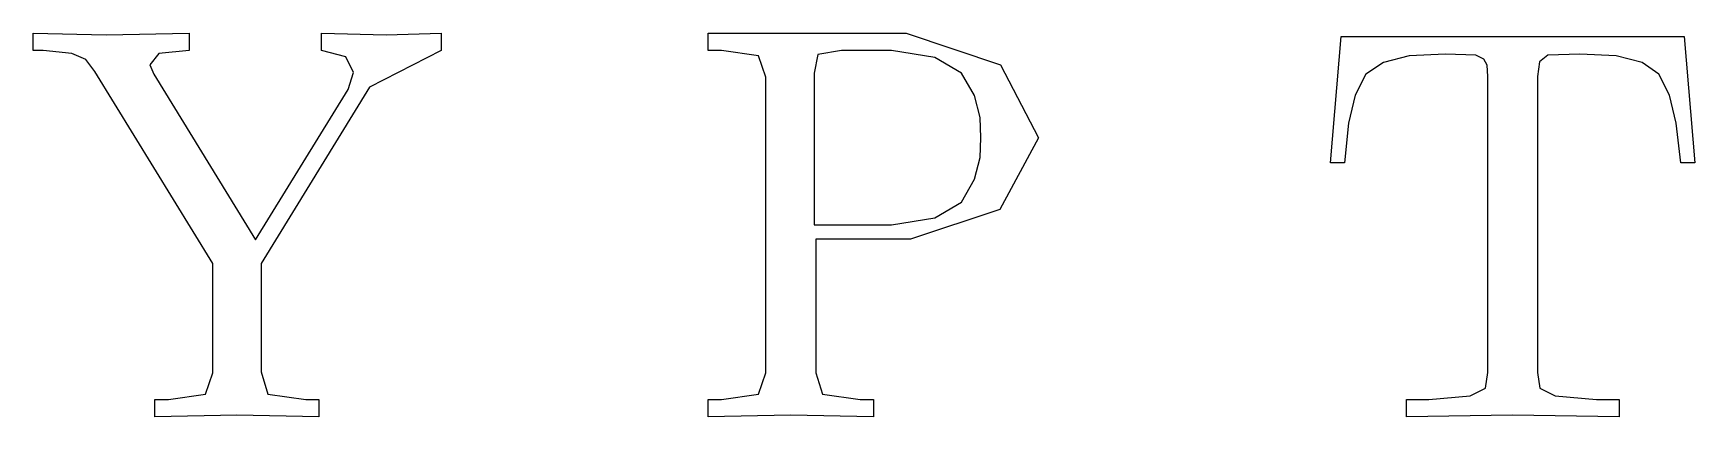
# Model space of a CAD drawing. Extents: x -1 to 148, y 8 to 144.
# Drawn here: x 97.92 to 105.23, y 116.91 to 118.59 of the extents above; entities that cross this region are included whole.
import ezdxf

# ---------------------------------------------------------------- set-up
doc = ezdxf.new("R2010")
doc.units = 0

msp = doc.modelspace()

# ---------------------------------------------------------------- linework, layer by layer
at = {"layer": 'Layer 1'}
for p, q in [((97.92071, 118.515184), (97.92071, 118.591737)), ((97.92071, 118.591737), (98.241739, 118.584328)), ((98.241739, 118.584328), (98.607216, 118.591737)), ((98.607216, 118.591737), (98.607216, 118.515184)), ((99.189986, 118.515183), (99.189986, 118.591736)), ((99.189986, 118.591736), (99.473971, 118.584328)), ((99.473971, 118.584328), (99.715977, 118.591736)), ((99.715977, 118.591736), (99.715977, 118.515183)), ((100.89039, 118.515184), (100.89039, 118.591737)), ((100.89039, 118.591737), (101.762103, 118.591737)), ((101.762103, 118.591737), (102.17697, 118.453448)), ((103.630411, 118.021296), (103.677332, 118.57692)), ((103.677332, 118.57692), (105.186159, 118.57692)), ((105.186159, 118.57692), (105.233078, 118.021296)), ((97.965142, 118.515185), (97.92071, 118.515184)), ((98.091083, 118.502837), (97.965142, 118.515185)), ((98.152821, 118.475673), (98.091083, 118.502837)), ((98.192331, 118.423815), (98.152821, 118.475673)), ((98.473866, 118.502836), (98.434356, 118.453447)), ((98.607216, 118.515184), (98.473866, 118.502836)), ((99.296171, 118.488019), (99.189986, 118.515183)), ((99.330744, 118.418875), (99.296171, 118.488019)), ((99.715977, 118.515183), (99.399888, 118.354669)), ((100.949656, 118.515184), (100.89039, 118.515184)), ((101.112639, 118.492959), (100.949656, 118.515184)), ((101.144744, 118.39912), (101.112639, 118.492959)), ((101.374402, 118.497899), (101.357125, 118.416408)), ((101.478119, 118.515184), (101.374402, 118.497899)), ((101.697897, 118.515184), (101.478119, 118.515184)), ((101.888045, 118.485551), (101.697897, 118.515184)), ((102.006578, 118.416406), (101.888045, 118.485551)), ((103.862604, 118.463326), (103.78605, 118.411468)), ((103.976197, 118.492959), (103.862604, 118.463326)), ((104.136709, 118.500367), (103.976197, 118.492959)), ((104.270059, 118.495428), (104.136709, 118.500367)), ((104.304632, 118.478142), (104.270059, 118.495428)), ((104.319449, 118.450978), (104.304632, 118.478142)), ((104.549036, 118.465794), (104.541627, 118.401589)), ((104.586077, 118.495428), (104.549036, 118.465794)), ((104.726835, 118.500367), (104.586077, 118.495428)), ((104.88735, 118.492959), (104.726835, 118.500367)), ((105.000943, 118.463326), (104.88735, 118.492959)), ((105.075027, 118.411468), (105.000943, 118.463326)), ((98.710914, 117.579266), (98.192331, 118.423815)), ((98.434356, 118.453447), (98.451633, 118.411467)), ((98.451633, 118.411467), (98.898601, 117.682982)), ((99.306059, 118.344792), (99.330744, 118.418875)), ((101.144744, 117.097725), (101.144744, 118.39912)), ((101.357125, 118.416408), (101.357114, 117.749657)), ((102.063376, 118.317629), (102.006578, 118.416406)), ((102.17697, 118.453448), (102.344892, 118.132421)), ((103.78605, 118.411468), (103.739131, 118.320098)), ((104.32183, 118.40159), (104.319449, 118.450978)), ((104.32183, 117.100195), (104.32183, 118.40159)), ((104.541627, 118.401589), (104.541627, 117.100194)), ((105.121945, 118.320098), (105.075027, 118.411468)), ((98.898601, 117.682982), (99.306059, 118.344792)), ((99.399888, 118.354669), (98.923287, 117.579265)), ((102.088062, 118.22132), (102.063376, 118.317629)), ((103.739131, 118.320098), (103.709498, 118.196626)), ((105.151578, 118.196626), (105.121945, 118.320098)), ((102.090443, 118.132421), (102.088062, 118.22132)), ((103.709498, 118.196626), (103.692221, 118.021296)), ((105.171343, 118.021296), (105.151578, 118.196626)), ((102.088062, 118.04599), (102.090443, 118.132421)), ((102.344892, 118.132421), (102.174501, 117.816332)), ((102.063376, 117.949682), (102.088062, 118.04599)), ((102.006578, 117.848435), (102.063376, 117.949682)), ((103.692221, 118.021296), (103.630411, 118.021296)), ((105.233078, 118.021296), (105.171343, 118.021296)), ((102.174501, 117.816332), (101.78186, 117.685452)), ((101.888045, 117.779291), (102.006578, 117.848435)), ((101.357114, 117.749657), (101.697897, 117.749657)), ((101.697897, 117.749657), (101.888045, 117.779291)), ((101.78186, 117.685452), (101.364522, 117.685452)), ((101.364522, 117.685452), (101.364522, 117.097725)), ((98.710914, 117.097725), (98.710914, 117.579266)), ((98.923287, 117.579265), (98.923287, 117.102663)), ((98.678812, 117.003886), (98.710914, 117.097725)), ((98.923287, 117.102663), (98.95292, 117.003886)), ((101.112639, 117.003886), (101.144744, 117.097725)), ((101.364522, 117.097725), (101.394156, 117.003886)), ((104.311961, 117.03105), (104.32183, 117.100195)), ((104.541627, 117.100194), (104.551496, 117.031049)), ((98.515829, 116.981662), (98.678812, 117.003886)), ((98.95292, 117.003886), (99.12084, 116.981661)), ((100.949656, 116.981662), (101.112639, 117.003886)), ((101.394156, 117.003886), (101.55961, 116.981662)), ((104.245286, 116.996478), (104.311961, 117.03105)), ((104.551496, 117.031049), (104.618171, 116.996477)), ((98.456562, 116.905108), (98.456562, 116.981662)), ((98.456562, 116.981662), (98.515829, 116.981662)), ((99.12084, 116.981661), (99.177638, 116.981661)), ((99.177638, 116.981661), (99.177638, 116.905108)), ((100.89039, 116.905109), (100.89039, 116.981662)), ((100.89039, 116.981662), (100.949656, 116.981662)), ((101.55961, 116.981662), (101.618877, 116.981662)), ((101.618877, 116.981662), (101.618877, 116.905109)), ((103.96377, 116.905108), (103.96377, 116.981662)), ((103.96377, 116.981662), (104.062547, 116.981662)), ((104.062547, 116.981662), (104.245286, 116.996478)), ((104.618171, 116.996477), (104.800911, 116.981661)), ((104.800911, 116.981661), (104.899687, 116.981661)), ((104.899687, 116.981661), (104.899687, 116.905108)), ((98.817099, 116.912516), (98.456562, 116.905108)), ((99.177638, 116.905108), (98.817099, 116.912516)), ((101.253398, 116.912517), (100.89039, 116.905109)), ((100.89039, 116.905109), (100.89039, 116.905109)), ((101.618877, 116.905109), (101.253398, 116.912517)), ((104.430494, 116.912516), (103.96377, 116.905108)), ((104.899687, 116.905108), (104.430494, 116.912516))]:
    msp.add_line(p, q, dxfattribs=at)

doc.saveas('drawing.dxf')
